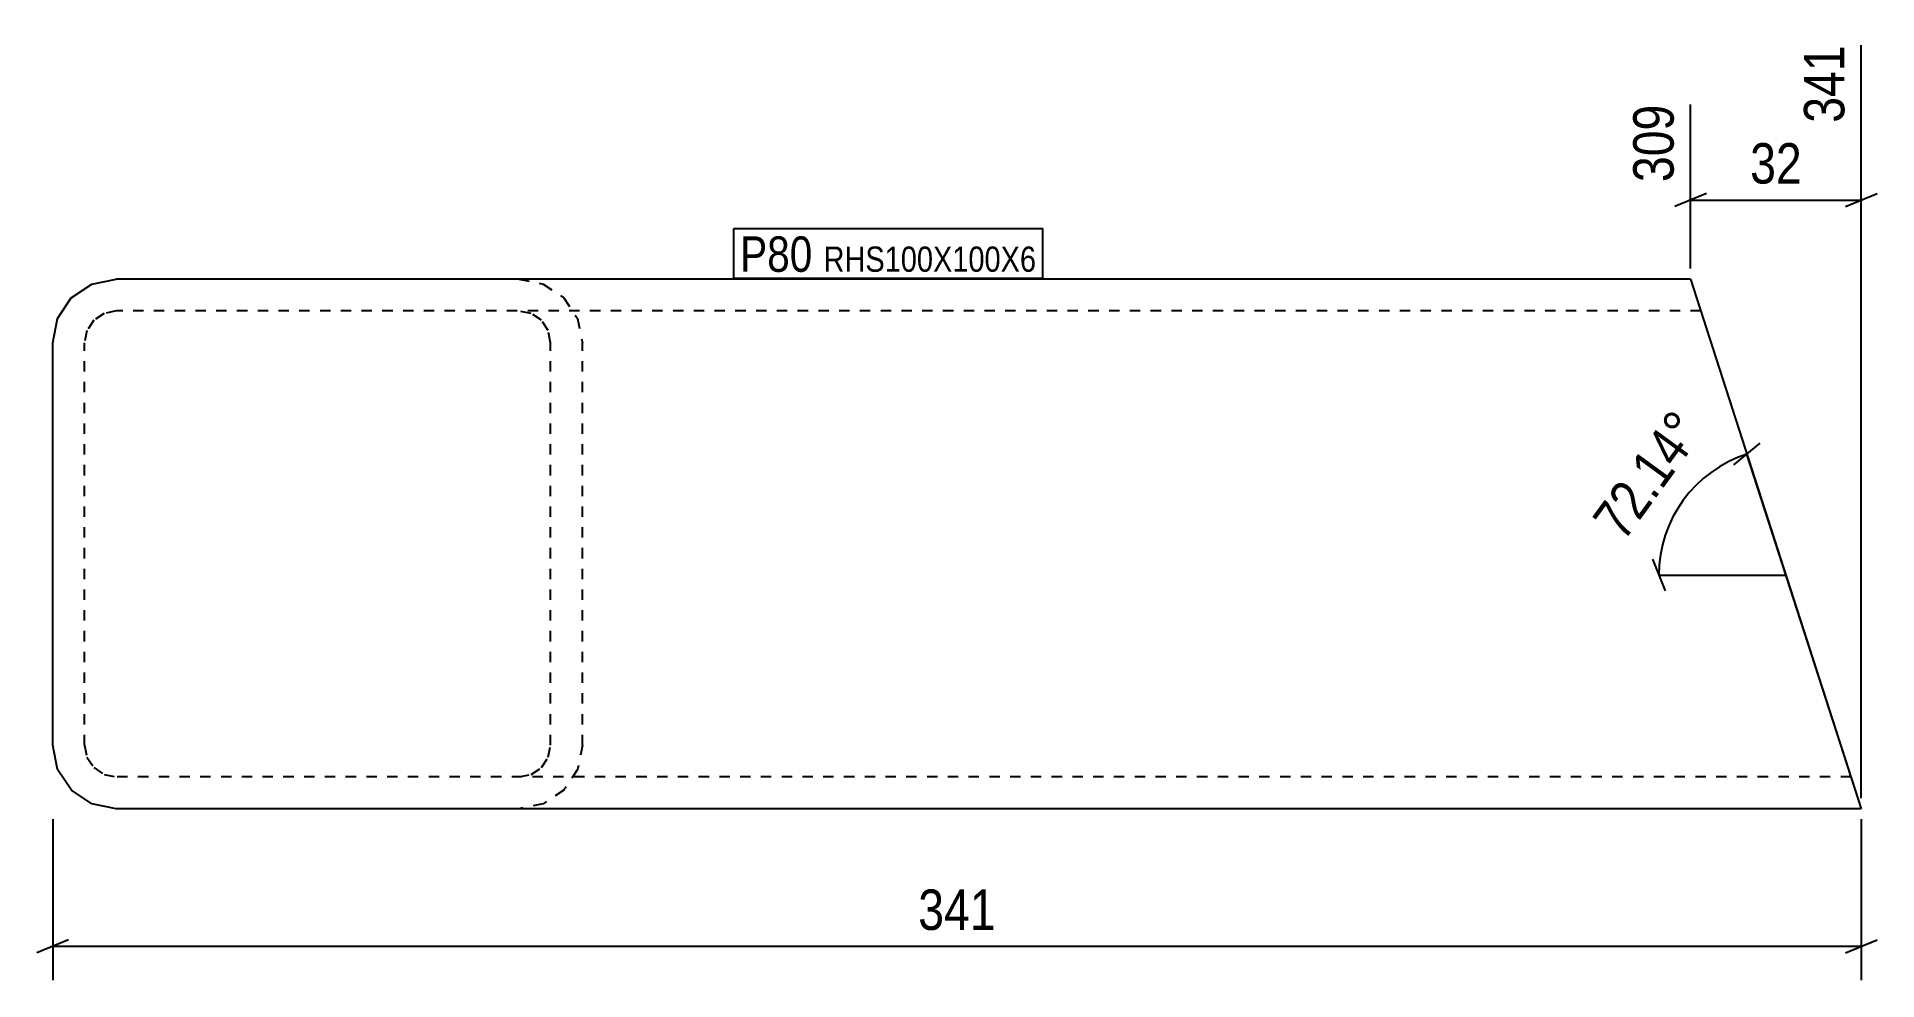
# Model space of a CAD drawing. Header units: millimetres. Extents: x 6 to 6083, y 6 to 184.
# Drawn here: x 6 to 353.4, y 6 to 184.2 of the extents above.
import ezdxf

# ---------------------------------------------------------------- set-up
doc = ezdxf.new("R2010")
doc.units = ezdxf.units.MM
doc.linetypes.add('DXK_LINE_DOT2', pattern=[3.9198, 1.9599, -1.9599])
for name, color, linetype in [('MÅLSÆTNING', 7, 'Continuous'), ('STÅL', 7, 'Continuous'), ('TEKST', 7, 'Continuous')]:
    doc.layers.add(name, color=color, linetype=linetype)
doc.styles.add('Arial Narrow', font='ARIALN.TTF', dxfattribs={"height": 0.2})

msp = doc.modelspace()

# ---------------------------------------------------------------- linework, layer by layer
at = {"layer": 'MÅLSÆTNING', "color": 7, "linetype": 'Continuous'}
for p, q in [((350.41, 40.4), (350.41, 182.59)), ((318.19, 140.4), (318.19, 171.39)), ((321.19, 154.56), (315.19, 152.16)), ((318.19, 153.36), (350.41, 153.36)), ((347.41, 152.16), (353.41, 154.56)), ((326.35, 103.31), (331.32, 107.44)), ((349.8, 40.3), (328.83, 105.37)), ((328.83, 105.37), (336.19, 82.53)), ((310.99, 85.53), (313.39, 79.53)), ((312.19, 82.53), (336.19, 82.53)), ((9, 36.4), (9, 6)), ((350.41, 36.4), (350.41, 6)), ((12, 13.6), (6, 11.2)), ((9, 12.4), (350.41, 12.4)), ((347.41, 11.2), (353.41, 13.6))]:
    msp.add_line(p, q, dxfattribs=at)
msp.add_arc((336.19, 82.53), 24, 107.8568, 180, dxfattribs=at)
at = {"layer": 'STÅL', "color": 2, "linetype": 'Continuous'}
for p, q in [((12.51, 134.89), (16.41, 137.49)), ((16.41, 137.49), (21, 138.4)), ((318.19, 138.4), (21, 138.4)), ((318.19, 138.4), (350.41, 38.4)), ((9.91, 130.99), (12.51, 134.89)), ((9, 126.4), (9.91, 130.99)), ((9, 50.4), (9, 126.4)), ((9.92, 45.81), (9, 50.4)), ((12.52, 41.91), (9.92, 45.81)), ((16.41, 39.31), (12.52, 41.91)), ((21, 38.4), (16.41, 39.31)), ((350.41, 38.4), (21, 38.4))]:
    msp.add_line(p, q, dxfattribs=at)
at = {"layer": 'STÅL', "color": 7, "linetype": 'DXK_LINE_DOT2'}
for p, q in [((97, 138.4), (101.59, 137.49)), ((101.59, 137.49), (105.48, 134.89)), ((21, 132.4), (18.7, 131.94)), ((320.13, 132.4), (21, 132.4)), ((99.29, 131.94), (97, 132.4)), ((105.48, 134.89), (108.08, 130.99)), ((15.46, 128.7), (15, 126.4)), ((16.76, 130.64), (15.46, 128.7)), ((18.7, 131.94), (16.76, 130.64)), ((101.24, 130.64), (99.29, 131.94)), ((102.54, 128.7), (101.24, 130.64)), ((103, 126.4), (102.54, 128.7)), ((108.08, 130.99), (109, 126.4)), ((15, 50.4), (15, 126.4)), ((103, 50.4), (103, 126.4)), ((109, 50.4), (109, 126.4)), ((15, 50.4), (15.46, 48.1)), ((102.54, 48.1), (103, 50.4)), ((109, 50.4), (108.09, 45.81)), ((15.46, 48.1), (16.76, 46.16)), ((16.76, 46.16), (18.71, 44.86)), ((99.3, 44.86), (101.24, 46.16)), ((101.24, 46.16), (102.54, 48.1)), ((108.09, 45.81), (105.49, 41.91)), ((18.71, 44.86), (21, 44.4)), ((348.48, 44.4), (21, 44.4)), ((97, 44.4), (99.3, 44.86)), ((105.49, 41.91), (101.59, 39.31)), ((348.48, 44.4), (348.33, 44.86)), ((101.59, 39.31), (97, 38.4))]:
    msp.add_line(p, q, dxfattribs=at)

# ---------------------------------------------------------------- next in the draw order: wipeouts: each hides what was drawn before it
at = {"color": 0, "linetype": 'Continuous'}
msp.add_wipeout([(316.59, 172.99), (305.39, 172.99), (305.39, 155.16), (316.59, 155.16)], dxfattribs=at).dxf.layer = 'MÅLSÆTNING'
at = {"color": 0}
for points, layer in [([(340.78, 154.86), (340.78, 166.06), (327.83, 166.06), (327.83, 154.86)], 'MÅLSÆTNING'), ([(323.2, 110.19), (314.15, 116.78), (296.83, 93.01), (305.89, 86.41)], 'MÅLSÆTNING'), ([(188.62, 13.9), (188.62, 25.1), (170.79, 25.1), (170.79, 13.9)], 'MÅLSÆTNING'), ([(152.42, 139.8), (152.42, 146.8), (138.77, 146.8), (138.77, 139.8)], 'TEKST'), ([(194.71, 139.8), (194.71, 144.8), (154.52, 144.8), (154.52, 139.8)], 'TEKST')]:
    msp.add_wipeout(points, dxfattribs=at).dxf.layer = layer

# ---------------------------------------------------------------- next in the draw order: texts
at = {"layer": 'MÅLSÆTNING', "color": 3, "linetype": 'Continuous', "style": 'Arial Narrow'}
msp.add_text('309', height=7.635, rotation=90.0002, dxfattribs=at).set_placement((314.99, 156.76))
at = {"layer": 'MÅLSÆTNING', "color": 3, "style": 'Arial Narrow'}
for s, p in [('32', (329.43, 156.46)), ('341', (172.39, 15.5))]:
    msp.add_text(s, height=7.635, dxfattribs=at).set_placement(p)
msp.add_text('72.14°', height=7.635, rotation=53.9268, dxfattribs=at).set_placement((305.53, 88.65))

# ---------------------------------------------------------------- next in the draw order: wipeouts: each hides what was drawn before it
at = {"color": 0, "linetype": 'Continuous'}
msp.add_wipeout([(348.81, 184.19), (337.61, 184.19), (337.61, 166.36), (348.81, 166.36)], dxfattribs=at).dxf.layer = 'MÅLSÆTNING'
at = {"color": 0}
for points in [[(152.42, 139.8), (152.42, 146.8), (138.77, 146.8), (138.77, 139.8)], [(194.71, 139.8), (194.71, 144.8), (154.52, 144.8), (154.52, 139.8)]]:
    msp.add_wipeout(points, dxfattribs=at).dxf.layer = 'TEKST'

# ---------------------------------------------------------------- next in the draw order: linework, layer by layer
at = {"layer": 'TEKST', "color": 7, "linetype": 'Continuous'}
for p, q in [((137.57, 148), (195.91, 148)), ((137.57, 138.6), (137.57, 148)), ((195.91, 138.6), (195.91, 148)), ((137.57, 138.6), (195.91, 138.6))]:
    msp.add_line(p, q, dxfattribs=at)

# ---------------------------------------------------------------- next in the draw order: texts
at = {"layer": 'MÅLSÆTNING', "color": 3, "linetype": 'Continuous', "style": 'Arial Narrow'}
msp.add_text('341', height=7.635, rotation=90.0002, dxfattribs=at).set_placement((347.21, 167.96))
at = {"layer": 'TEKST', "color": 3, "style": 'Arial Narrow'}
for s, height, p in [('P80', 6.681, (138.77, 139.8)), ('RHS100X100X6', 4.7721, (154.52, 139.8))]:
    msp.add_text(s, height=height, dxfattribs=at).set_placement(p)

doc.saveas('drawing.dxf')
